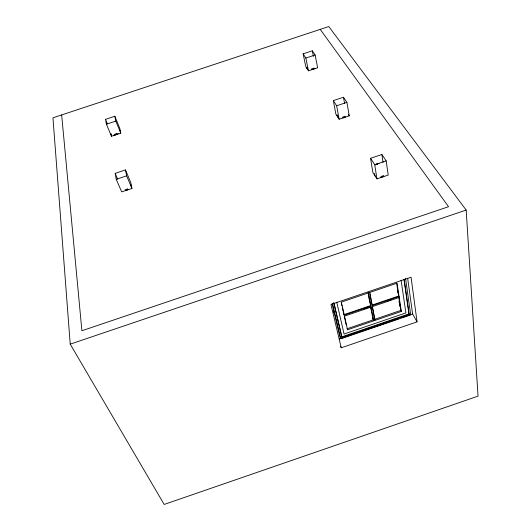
<?xml version="1.0" encoding="UTF-8"?>
<svg xmlns="http://www.w3.org/2000/svg" width="531" height="531" viewBox="0 0 531 531"><rect width="100%" height="100%" fill="white"/><g stroke="black" fill="none" stroke-linecap="round" stroke-linejoin="round"><path stroke-width="0.8" d="M341.254 347.785L417.061 321.872L411.06 277.209L330.972 304.462L341.254 347.785L340.59 346.292M343.922 314.677L370.592 305.59L370.844 306.088L344.161 315.182L342.316 307.489M398.881 296.53L398.608 296.039L371.992 305.113L372.244 305.61L398.881 296.53L399.033 297.539L372.437 306.606L372.178 306.108L374.508 318.567M363.728 308.989L370.777 306.586L373.525 320.319L374.906 319.848L372.437 306.606M387.033 301.044L390.942 299.71M344.38 316.171L371.03 307.084M398.761 297.048L400.799 310.423L374.654 319.343L374.906 319.848M347.546 329.771L401.343 311.412L397.049 283.162L341.36 302.119L347.546 329.771L347.082 328.755L373.273 319.815L370.777 306.586M404.005 279.565L408.923 313.921L341.745 336.86L341.971 337.371L409.195 314.412L404.171 279.233M339.176 339.01L398.535 318.733M401.655 317.671L412.594 313.934L407.649 278.271M332.14 303.785L339.906 336.74L340.816 338.778L410.702 314.91L405.558 278.463M70.218 344.148L466.172 210.064L478.039 396.139L164.172 504.45L70.218 344.148L52.961 117.809L328.769 26.55L466.172 210.064M376.944 178.867L388.214 175.071L386.176 160.886L381.889 154.494L370.578 158.291L372.828 172.363L376.944 178.867L374.733 164.729L370.578 158.291M374.733 164.729L386.176 160.886M115.174 173.352L125.469 169.92L130.745 182.478L131.953 188.445L121.692 191.877L116.236 179.312L115.174 173.352L117.723 179.246M333.329 100.618L343.471 97.233L346.902 102.35L349.252 115.838L339.143 119.216L335.831 113.992L333.329 100.618L336.654 105.769L339.143 119.216M116.236 179.312L126.637 175.841L125.469 169.92M336.654 105.769L346.902 102.35M105.536 119.349L114.855 116.262L119.76 128.276L120.756 133.175L111.464 136.261L106.406 124.221L105.536 119.349L107.421 123.842M303.121 53.85L312.314 50.797L315.129 54.992L317.638 67.776L308.471 70.822L305.756 66.534L303.121 53.85L305.849 58.071L308.471 70.822M106.406 124.221L115.811 121.101L114.855 116.262M305.849 58.071L315.129 54.992M320.226 29.378L448.536 206.705L81.893 330.753L61.662 114.935M348.402 114.543L349.252 115.838M412.594 313.934L417.061 321.872M408.923 313.921L409.195 314.412M398.489 296.557L399.033 297.539M400.799 310.423L401.343 311.412M373.027 319.317L373.525 320.319M126.637 175.841L131.953 188.445M115.811 121.101L120.756 133.175M333.282 310.496L333.846 312.892M332.499 303.407L340.816 338.778M333.986 303.115L341.971 337.371M333.753 302.61L341.559 336.063M336.727 302.099L344.055 334.032L405.903 312.918L401.097 280.195M341.241 302.703L341.957 305.896M344.32 316.43L346.219 324.906M312.314 50.797L313.416 56.366M368.255 292.375L370.844 306.088M368.156 292.681L370.592 305.59M368.355 294.605L368.66 296.218M368.965 297.831L369.729 301.86M370.671 306.865L371.408 310.754M372.145 314.644L372.875 318.54M369.835 292.694L372.244 305.61M369.881 293.816L371.839 304.303M111.079 134.151L111.464 136.261M343.471 97.233L344.586 103.545M397.42 290.882L397.666 292.495M399.027 301.369L399.272 302.982M399.518 304.595L399.763 306.208M396.617 282.996L398.608 296.039M381.889 154.494L383.043 162.34M130.872 184.841A5.317 2.967 -21.9 0 1 131.177 186.368M128.031 189.647A5.317 2.967 -21.9 0 1 125.416 190.523M127.686 188.83A5.323 2.96 -21.9 0 1 125.07 189.706M118.26 133.653A4.812 2.436 -21 0 1 113.687 135.173M111.291 134.403A4.812 2.436 -21 0 1 111.019 133.825M119.84 130.228A4.812 2.436 -21 0 1 120.119 130.799M119.8 130.022A4.812 2.429 -21 0 1 119.767 130.692M116.88 133.48A4.812 2.429 -21 0 1 114.51 134.27M116.999 134.024A4.215 2.137 -21 0 1 115.977 134.443M383.86 176.405A5.941 3.604 -9.6 0 1 380.986 177.374M375.623 176.411A5.941 3.604 -9.6 0 1 374.634 173.803M383.721 175.489A5.947 3.604 -9.6 0 1 380.846 176.458M374.76 174.732A5.947 3.604 -9.6 0 1 374.428 173.843M376.572 164.378A4.779 2.867 -9.7 0 1 377.66 163.906M375.49 164.915A5.011 3.007 -9.7 0 1 378.835 163.468M376.472 164.318A5.038 3.02 -9.7 0 1 378.868 163.515M345.349 117.039A5.297 2.907 -11.9 0 1 342.774 117.895M338.101 117.245A5.297 2.907 -11.9 0 1 337.358 115.127M345.196 116.163A5.303 2.907 -11.9 0 1 342.621 117.026M337.935 116.375A5.303 2.907 -11.9 0 1 337.092 115.041M315.056 68.287A4.786 2.396 -13.3 0 1 311.77 69.641M307.628 69.196A4.786 2.396 -13.3 0 1 307.064 67.45M313.94 68.034A4.792 2.396 -13.3 0 1 311.604 68.811M307.462 68.373A4.792 2.396 -13.3 0 1 306.765 67.278"/></g></svg>
